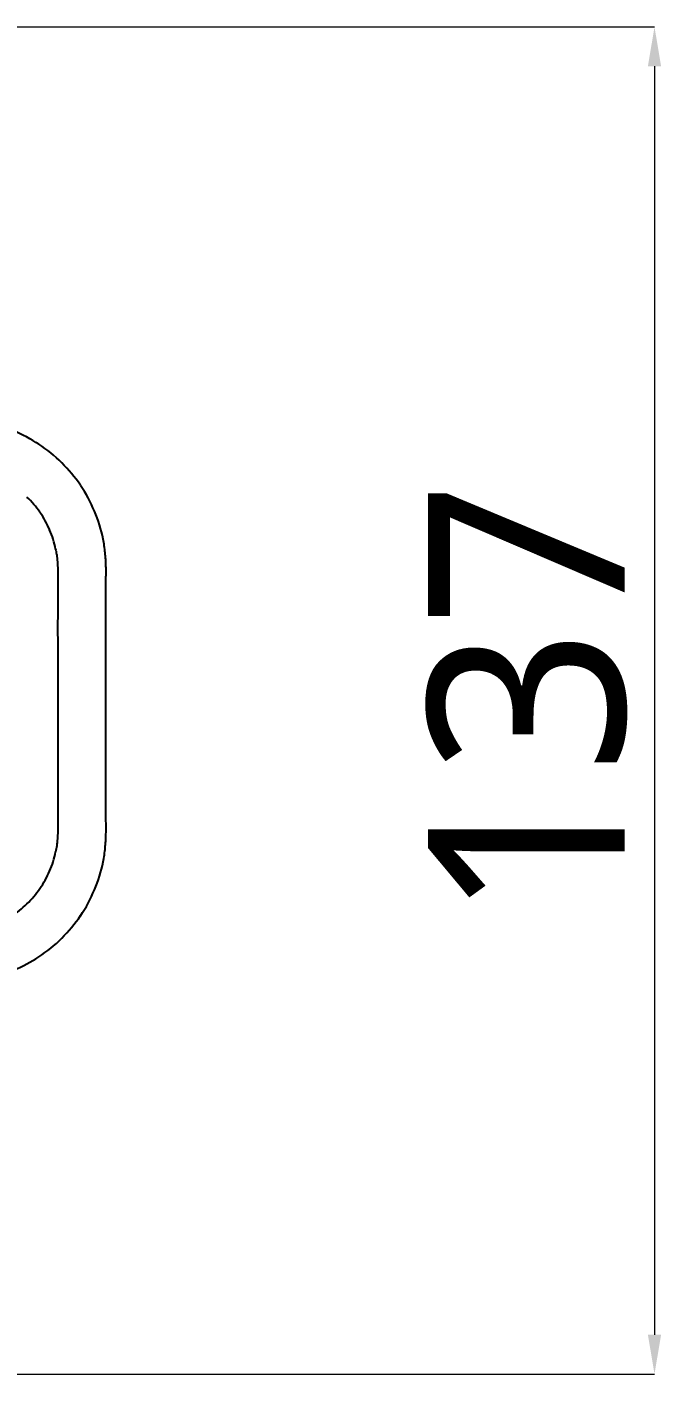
# Model space of a CAD drawing. Extents: x 0 to 1354, y 0 to 992.
# Drawn here: x 900.7 to 965.2, y 356.8 to 493.9 of the extents above; entities that cross this region are included whole.
import ezdxf

# ---------------------------------------------------------------- set-up
doc = ezdxf.new("R2010")
doc.units = 0
doc.header["$LTSCALE"] = 10
doc.header["$MEASUREMENT"] = 0
doc.header["$PDMODE"] = 3
doc.header["$PDSIZE"] = -10
doc.layers.get('DEFPOINTS').update_dxf_attribs({"linetype": 'CONTINUOUS'})
for name, color, linetype, true_color in [('Make2D$보임$선', 7, 'CONTINUOUS', 0x000000), ('Make2D$보임$접선', 7, 'CONTINUOUS', 0x000000), ('Make2D$숨김$선', 254, 'CONTINUOUS', 0xbebebe)]:
    doc.layers.add(name, color=color, linetype=linetype, true_color=true_color)
doc.layers.add('치수', color=7, linetype='CONTINUOUS', lineweight=25)
doc.styles.add('Daelim Dimension', font='')
doc.styles.get('Daelim Dimension').set_extended_font_data('NanumGothic')
doc.dimstyles.new('DEFAULT', dxfattribs={"dimscale": 2, "dimtxt": 2, "dimasz": 2, "dimexe": 0, "dimexo": 2, "dimgap": 1, "dimtad": 1, "dimdec": 1, "dimzin": 9, "dimdsep": 46, "dimtxsty": 'Daelim Dimension', "dimcen": 0.5, "dimclrd": 252, "dimclre": 252, "dimclrt": 3, "dimadec": 1, "dimazin": 0, "dimtfac": 1, "dimtdec": 1, "dimtix": 1, "dimtmove": 0, "dimatfit": 3, "dimfxl": 1, "dimtolj": 1, "dimtzin": 1, "dimlwd": 9, "dimlwe": 9, "dimarcsym": 0})

# ---------------------------------------------------------------- blocks, each defined once
blk = doc.blocks.new('*D4')
at = {"layer": 'DEFPOINTS', "color": 0, "transparency": 16777216}
for p in [(863.36, 493.87), (863.3, 356.82), (964.55, 356.82)]:
    blk.add_point(p, dxfattribs=at)
at = {"layer": '치수', "color": 5, "lineweight": 9, "transparency": 16777216}
for p, q in [((867.36, 493.87), (964.55, 493.87)), ((964.55, 489.87), (964.55, 360.82)), ((867.3, 356.82), (964.55, 356.82))]:
    blk.add_line(p, q, dxfattribs=at)
at = {"layer": '치수', "color": 5, "transparency": 16777216}
for points in [[(963.88, 489.87), (965.22, 489.87), (964.55, 493.87)], [(963.88, 360.82), (965.22, 360.82), (964.55, 356.82)]]:
    blk.add_solid(points, dxfattribs=at)
at = {"layer": '치수', "color": 7, "transparency": 16777216, "insert": (951.65, 425.34), "char_height": 20, "attachment_point": 5, "rotation": 90, "style": 'Daelim Dimension'}
blk.add_mtext('\\A1;137', dxfattribs=at)

msp = doc.modelspace()

# ---------------------------------------------------------------- linework, layer by layer
at = {"layer": 'Make2D$보임$선', "color": 7}
for centre, radius, start, end in [((893.42, 438.52), 15.44, 56.5945, 67.3792), ((893.45, 438.58), 15.38, 45.3911, 56.5712), ((893.6, 438.74), 15.16, 34.0774, 45.3898), ((893.61, 438.74), 15.15, 22.7833, 34.0751), ((893.8, 411.87), 14.95, 337.219, 348.6478), ((893.61, 411.94), 15.15, 325.9248, 337.2167), ((893.6, 411.95), 15.16, 314.6102, 325.9226), ((893.45, 412.1), 15.38, 303.4289, 314.6089), ((893.42, 412.16), 15.44, 292.8723, 303.4055)]:
    msp.add_arc(centre, radius, start, end, dxfattribs=at)
msp.add_open_spline([(908.45, 408.92), (908.5, 409.16), (908.59, 409.64), (908.66, 410.23), (908.7, 410.72), (908.74, 411.25), (908.75, 411.79), (908.76, 412.44), (908.75, 412.97), (908.75, 414.36), (908.75, 416.18), (908.75, 420.09), (908.75, 423.01), (908.75, 425.44)], degree=3, knots=[2.982163, 2.982163, 2.982163, 2.982163, 3.723563, 4.430805, 4.756597, 5.199135, 6.021823, 6.391345, 7.138118, 7.613189, 10.566106, 12.609276, 19.323688, 19.323688, 19.323688, 19.323688], dxfattribs=at)
at = {"layer": 'Make2D$보임$접선', "color": 7}
for centre, radius, start, end in [((893.53, 438.6), 10.34, 34.7127, 46.0044), ((893.64, 438.67), 10.21, 23.2397, 34.7127), ((893.7, 438.7), 10.14, 11.6698, 23.2397), ((893.72, 411.98), 10.12, 336.7471, 348.3431), ((893.62, 412.03), 10.23, 325.3003, 336.7471), ((893.53, 412.09), 10.33, 313.9928, 325.2903), ((893.46, 412.16), 10.44, 302.8385, 313.9853)]:
    msp.add_arc(centre, radius, start, end, dxfattribs=at)
for points, knots in [([(903.63, 440.75), (903.66, 440.58), (903.72, 440.25), (903.79, 439.73), (903.83, 439.2), (903.84, 438.79), (903.84, 438.53), (903.84, 438.37), (903.84, 437.78), (903.84, 436.45), (903.83, 432.17), (903.84, 428.37), (903.84, 425.34)], [43.858231, 43.858231, 43.858231, 43.858231, 44.378556, 44.87366, 45.430497, 45.96535, 46.081101, 46.210967, 46.446512, 47.859197, 50.206585, 59.277852, 59.277852, 59.277852, 59.277852]), ([(903.84, 425.34), (903.84, 422.33), (903.83, 418.05), (903.84, 413.69), (903.84, 412.31), (903.84, 412.15), (903.84, 411.9), (903.83, 411.5), (903.79, 411.01), (903.73, 410.48), (903.67, 410.14), (903.63, 409.94)], [0, 0, 0, 0, 9.042006, 12.835912, 13.080206, 13.187474, 13.311247, 13.822751, 14.402671, 14.785124, 15.419667, 15.419667, 15.419667, 15.419667])]:
    msp.add_open_spline(points, degree=3, knots=knots, dxfattribs=at)
at = {"layer": 'Make2D$숨김$선', "color": 7}
msp.add_arc((893.8, 438.82), 14.95, 11.3522, 22.781, dxfattribs=at)
msp.add_open_spline([(908.75, 425.44), (908.75, 428.37), (908.75, 432.11), (908.75, 436.18), (908.75, 437.36), (908.75, 437.95), (908.76, 438.32), (908.76, 438.8), (908.74, 439.2), (908.73, 439.63), (908.7, 440.01), (908.64, 440.72), (908.55, 441.3), (908.45, 441.76)], degree=3, knots=[0.098624, 0.098624, 0.098624, 0.098624, 8.890653, 11.315575, 12.299132, 12.429296, 13.095771, 13.406405, 13.884179, 14.279413, 14.686592, 15.028565, 16.440171, 16.440171, 16.440171, 16.440171], dxfattribs=at)

# ---------------------------------------------------------------- dimensions: what is measured, and where the dimension line sits
at = {"layer": '치수', "color": 5}
dim = msp.add_linear_dim(base=(964.55, 356.8204), p1=(863.361, 493.8652), p2=(863.2985, 356.8204), angle=90, dimstyle='DEFAULT', override={"dimtxt": 10, "dimclrd": 5, "dimclre": 5, "dimclrt": 7}, dxfattribs=at)
dim.commit()
dim.dimension.update_dxf_attribs({"geometry": '*D4', "text_midpoint": (964.55, 425.3428), "dimtype": 160})

doc.saveas('drawing.dxf')
